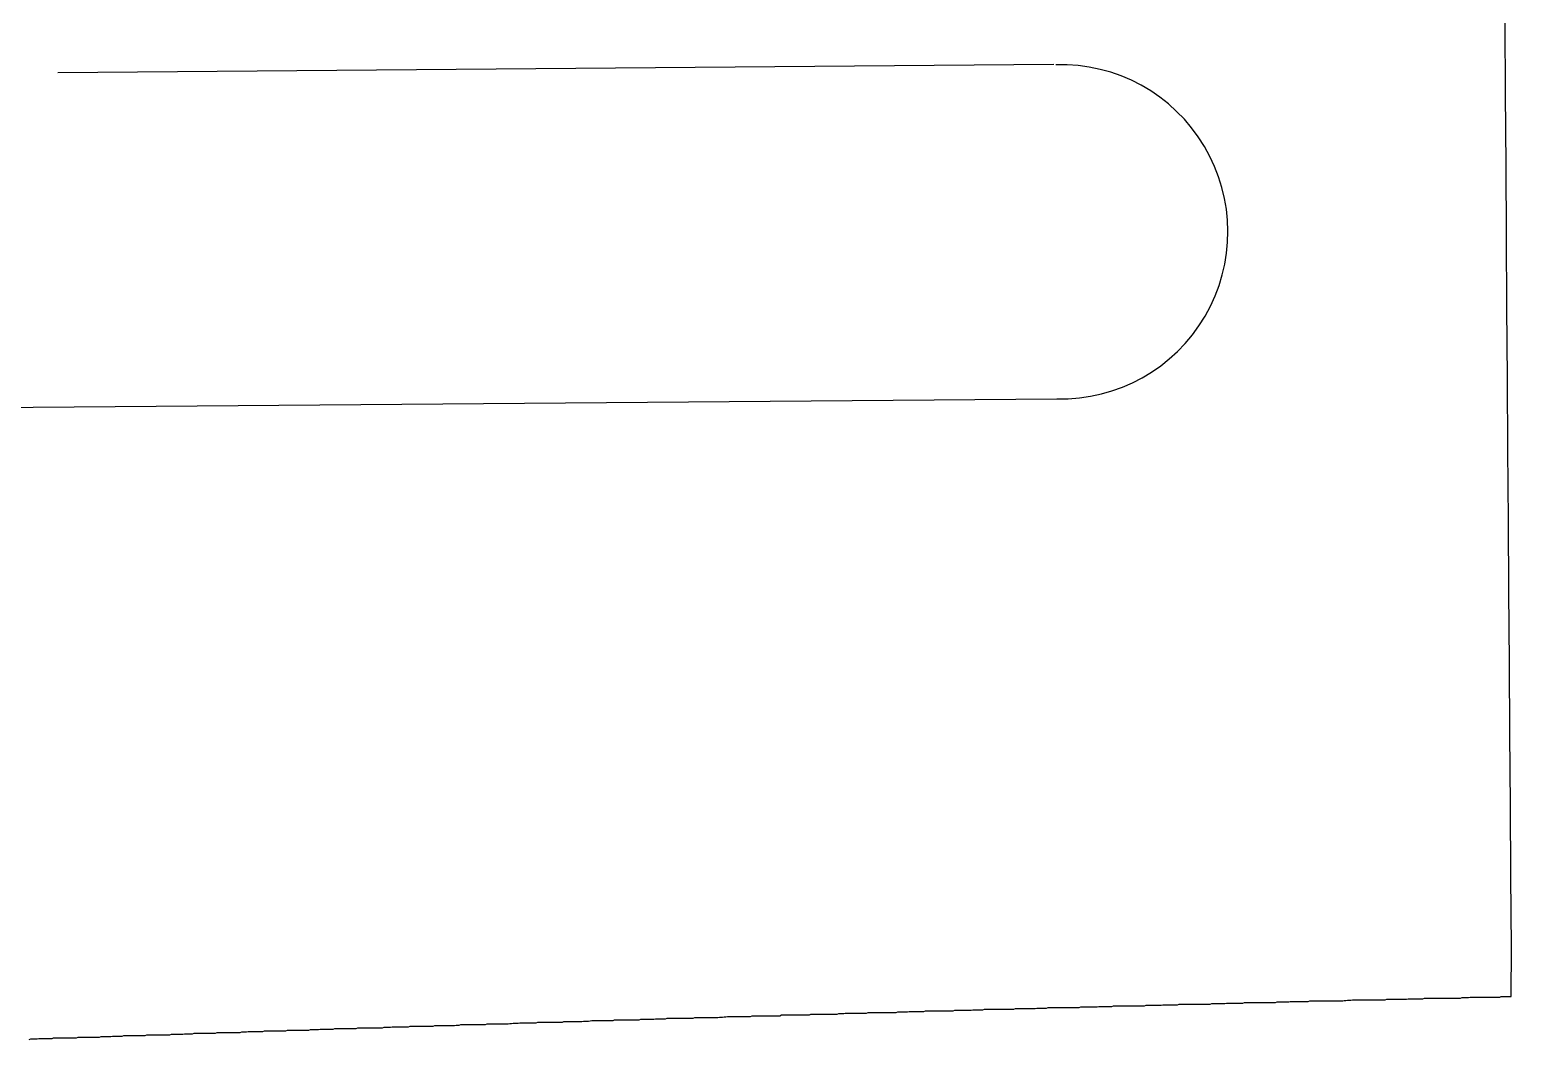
# Model space of a CAD drawing. Header units: millimetres. Extents: x 41 to 1041, y 1148 to 1248.
# Drawn here: x 163.83 to 187.77, y 1162.13 to 1178.44 of the extents above; entities that cross this region are included whole.
import ezdxf

# ---------------------------------------------------------------- set-up
doc = ezdxf.new("R2010")
doc.units = ezdxf.units.MM

msp = doc.modelspace()

# ---------------------------------------------------------------- linework, layer by layer
at = {"color": 3}
msp.add_lwpolyline([(162.386, 1177.727), (150.613, 1177.631, 1.031583), (150.657, 1172.234), (180.427, 1172.474, 1.026919), (180.408, 1177.872)], format="xyb", dxfattribs=at)
msp.add_lwpolyline([(180.379, 1177.874), (164.289, 1177.743)], dxfattribs=at)
msp.add_polyline3d([(163.824, 1162.128, 0), (163.85, 1162.139, 0), (163.876, 1162.139, 0), (163.903, 1162.139, 0), (163.929, 1162.139, 0), (163.956, 1162.139, 0), (163.982, 1162.14, 0), (164.009, 1162.14, 0), (164.035, 1162.14, 0), (164.061, 1162.14, 0), (164.088, 1162.14, 0), (164.114, 1162.14, 0), (164.141, 1162.141, 0), (164.167, 1162.141, 0), (164.194, 1162.141, 0), (164.22, 1162.151, 0), (164.246, 1162.151, 0), (164.273, 1162.152, 0), (164.299, 1162.152, 0), (164.326, 1162.152, 0), (164.352, 1162.152, 0), (164.379, 1162.152, 0), (164.405, 1162.152, 0), (164.431, 1162.153, 0), (164.457, 1162.153, 0), (164.483, 1162.153, 0), (164.51, 1162.153, 0), (164.536, 1162.153, 0), (164.563, 1162.154, 0), (164.589, 1162.154, 0), (164.615, 1162.164, 0), (164.642, 1162.164, 0), (164.668, 1162.164, 0), (164.695, 1162.164, 0), (164.721, 1162.165, 0), (164.748, 1162.165, 0), (164.774, 1162.165, 0), (164.8, 1162.165, 0), (164.827, 1162.165, 0), (164.853, 1162.166, 0), (164.88, 1162.166, 0), (164.906, 1162.166, 0), (164.933, 1162.166, 0), (164.959, 1162.166, 0), (164.985, 1162.176, 0), (165.012, 1162.177, 0), (165.038, 1162.177, 0), (165.065, 1162.177, 0), (165.091, 1162.177, 0), (165.118, 1162.177, 0), (165.144, 1162.177, 0), (165.17, 1162.178, 0), (165.197, 1162.178, 0), (165.223, 1162.178, 0), (165.25, 1162.178, 0), (165.276, 1162.178, 0), (165.303, 1162.179, 0), (165.329, 1162.179, 0), (165.355, 1162.189, 0), (165.382, 1162.189, 0), (165.408, 1162.189, 0), (165.435, 1162.189, 0), (165.461, 1162.19, 0), (165.488, 1162.19, 0), (165.514, 1162.19, 0), (165.54, 1162.19, 0), (165.567, 1162.19, 0), (165.593, 1162.191, 0), (165.62, 1162.191, 0), (165.646, 1162.191, 0), (165.673, 1162.191, 0), (165.699, 1162.191, 0), (165.725, 1162.201, 0), (165.752, 1162.202, 0), (165.778, 1162.202, 0), (165.805, 1162.202, 0), (165.831, 1162.202, 0), (165.858, 1162.202, 0), (165.884, 1162.203, 0), (165.91, 1162.203, 0), (165.937, 1162.203, 0), (165.963, 1162.203, 0), (165.99, 1162.203, 0), (166.016, 1162.203, 0), (166.043, 1162.204, 0), (166.069, 1162.204, 0), (166.095, 1162.204, 0), (166.122, 1162.214, 0), (166.148, 1162.214, 0), (166.175, 1162.215, 0), (166.201, 1162.215, 0), (166.228, 1162.215, 0), (166.254, 1162.215, 0), (166.28, 1162.215, 0), (166.307, 1162.215, 0), (166.333, 1162.216, 0), (166.36, 1162.216, 0), (166.386, 1162.216, 0), (166.413, 1162.216, 0), (166.439, 1162.216, 0), (166.465, 1162.217, 0), (166.492, 1162.227, 0), (166.518, 1162.227, 0), (166.545, 1162.227, 0), (166.571, 1162.227, 0), (166.598, 1162.227, 0), (166.624, 1162.228, 0), (166.65, 1162.228, 0), (166.677, 1162.228, 0), (166.703, 1162.228, 0), (166.73, 1162.228, 0), (166.756, 1162.229, 0), (166.783, 1162.229, 0), (166.809, 1162.229, 0), (166.835, 1162.229, 0), (166.862, 1162.239, 0), (166.888, 1162.239, 0), (166.915, 1162.24, 0), (166.941, 1162.24, 0), (166.968, 1162.24, 0), (166.994, 1162.24, 0), (167.02, 1162.24, 0), (167.047, 1162.24, 0), (167.073, 1162.241, 0), (167.1, 1162.241, 0), (167.126, 1162.241, 0), (167.153, 1162.241, 0), (167.179, 1162.241, 0), (167.205, 1162.242, 0), (167.232, 1162.242, 0), (167.258, 1162.252, 0), (167.285, 1162.252, 0), (167.311, 1162.252, 0), (167.338, 1162.252, 0), (167.364, 1162.253, 0), (167.39, 1162.253, 0), (167.417, 1162.253, 0), (167.443, 1162.253, 0), (167.47, 1162.253, 0), (167.496, 1162.254, 0), (167.523, 1162.254, 0), (167.549, 1162.254, 0), (167.575, 1162.254, 0), (167.602, 1162.254, 0), (167.628, 1162.264, 0), (167.655, 1162.265, 0), (167.681, 1162.265, 0), (167.708, 1162.265, 0), (167.734, 1162.265, 0), (167.76, 1162.265, 0), (167.787, 1162.266, 0), (167.813, 1162.266, 0), (167.84, 1162.266, 0), (167.866, 1162.266, 0), (167.893, 1162.266, 0), (167.919, 1162.266, 0), (167.945, 1162.267, 0), (167.972, 1162.267, 0), (167.998, 1162.277, 0), (168.025, 1162.277, 0), (168.051, 1162.277, 0), (168.078, 1162.278, 0), (168.104, 1162.278, 0), (168.13, 1162.278, 0), (168.157, 1162.278, 0), (168.183, 1162.278, 0), (168.21, 1162.278, 0), (168.236, 1162.279, 0), (168.263, 1162.279, 0), (168.289, 1162.279, 0), (168.315, 1162.279, 0), (168.342, 1162.279, 0), (168.368, 1162.29, 0), (168.395, 1162.29, 0), (168.421, 1162.29, 0), (168.448, 1162.29, 0), (168.474, 1162.29, 0), (168.5, 1162.29, 0), (168.527, 1162.291, 0), (168.553, 1162.291, 0), (168.58, 1162.291, 0), (168.606, 1162.291, 0), (168.633, 1162.291, 0), (168.659, 1162.292, 0), (168.685, 1162.292, 0), (168.712, 1162.292, 0), (168.738, 1162.292, 0), (168.765, 1162.302, 0), (168.791, 1162.302, 0), (168.818, 1162.303, 0), (168.844, 1162.303, 0), (168.87, 1162.303, 0), (168.897, 1162.303, 0), (168.923, 1162.303, 0), (168.95, 1162.303, 0), (168.976, 1162.304, 0), (169.003, 1162.304, 0), (169.029, 1162.304, 0), (169.055, 1162.304, 0), (169.082, 1162.304, 0), (169.108, 1162.305, 0), (169.135, 1162.315, 0), (169.161, 1162.315, 0), (169.188, 1162.315, 0), (169.214, 1162.315, 0), (169.239, 1162.315, 0), (169.266, 1162.316, 0), (169.292, 1162.316, 0), (169.319, 1162.316, 0), (169.345, 1162.316, 0), (169.372, 1162.316, 0), (169.398, 1162.317, 0), (169.424, 1162.317, 0), (169.451, 1162.317, 0), (169.477, 1162.317, 0), (169.504, 1162.317, 0), (169.53, 1162.317, 0), (169.557, 1162.328, 0), (169.583, 1162.328, 0), (169.609, 1162.328, 0), (169.636, 1162.328, 0), (169.662, 1162.328, 0), (169.689, 1162.329, 0), (169.715, 1162.329, 0), (169.742, 1162.329, 0), (169.768, 1162.329, 0), (169.795, 1162.329, 0), (169.821, 1162.329, 0), (169.847, 1162.33, 0), (169.874, 1162.33, 0), (169.9, 1162.33, 0), (169.927, 1162.33, 0), (169.953, 1162.33, 0), (169.98, 1162.341, 0), (170.006, 1162.341, 0), (170.032, 1162.341, 0), (170.059, 1162.341, 0), (170.085, 1162.341, 0), (170.112, 1162.341, 0), (170.138, 1162.342, 0), (170.165, 1162.342, 0), (170.191, 1162.342, 0), (170.217, 1162.342, 0), (170.244, 1162.342, 0), (170.27, 1162.343, 0), (170.297, 1162.343, 0), (170.323, 1162.343, 0), (170.35, 1162.343, 0), (170.376, 1162.353, 0), (170.402, 1162.353, 0), (170.429, 1162.354, 0), (170.455, 1162.354, 0), (170.482, 1162.354, 0), (170.508, 1162.354, 0), (170.535, 1162.354, 0), (170.561, 1162.355, 0), (170.587, 1162.355, 0), (170.614, 1162.355, 0), (170.64, 1162.355, 0), (170.667, 1162.355, 0), (170.693, 1162.355, 0), (170.72, 1162.356, 0), (170.746, 1162.356, 0), (170.772, 1162.356, 0), (170.799, 1162.366, 0), (170.825, 1162.366, 0), (170.852, 1162.366, 0), (170.878, 1162.367, 0), (170.905, 1162.367, 0), (170.931, 1162.367, 0), (170.957, 1162.367, 0), (170.984, 1162.367, 0), (171.01, 1162.368, 0), (171.037, 1162.368, 0), (171.063, 1162.368, 0), (171.09, 1162.368, 0), (171.116, 1162.368, 0), (171.142, 1162.368, 0), (171.169, 1162.369, 0), (171.195, 1162.369, 0), (171.222, 1162.379, 0), (171.248, 1162.379, 0), (171.275, 1162.379, 0), (171.301, 1162.38, 0), (171.327, 1162.38, 0), (171.354, 1162.38, 0), (171.38, 1162.38, 0), (171.407, 1162.38, 0), (171.433, 1162.38, 0), (171.46, 1162.381, 0), (171.486, 1162.381, 0), (171.512, 1162.381, 0), (171.539, 1162.381, 0), (171.565, 1162.381, 0), (171.592, 1162.382, 0), (171.618, 1162.382, 0), (171.645, 1162.392, 0), (171.671, 1162.392, 0), (171.698, 1162.392, 0), (171.724, 1162.392, 0), (171.75, 1162.393, 0), (171.777, 1162.393, 0), (171.803, 1162.393, 0), (171.83, 1162.393, 0), (171.856, 1162.393, 0), (171.883, 1162.394, 0), (171.909, 1162.394, 0), (171.935, 1162.394, 0), (171.962, 1162.394, 0), (171.988, 1162.394, 0), (172.015, 1162.394, 0), (172.041, 1162.405, 0), (172.068, 1162.405, 0), (172.094, 1162.405, 0), (172.12, 1162.405, 0), (172.147, 1162.405, 0), (172.173, 1162.406, 0), (172.2, 1162.406, 0), (172.226, 1162.406, 0), (172.253, 1162.406, 0), (172.279, 1162.406, 0), (172.305, 1162.406, 0), (172.332, 1162.407, 0), (172.358, 1162.407, 0), (172.385, 1162.407, 0), (172.411, 1162.407, 0), (172.438, 1162.407, 0), (172.464, 1162.418, 0), (172.49, 1162.418, 0), (172.517, 1162.418, 0), (172.543, 1162.418, 0), (172.57, 1162.418, 0), (172.596, 1162.418, 0), (172.623, 1162.419, 0), (172.649, 1162.419, 0), (172.675, 1162.419, 0), (172.702, 1162.419, 0), (172.728, 1162.419, 0), (172.755, 1162.419, 0), (172.781, 1162.42, 0), (172.808, 1162.42, 0), (172.834, 1162.42, 0), (172.86, 1162.42, 0), (172.887, 1162.43, 0), (172.913, 1162.431, 0), (172.94, 1162.431, 0), (172.966, 1162.431, 0), (172.993, 1162.431, 0), (173.019, 1162.431, 0), (173.045, 1162.431, 0), (173.072, 1162.432, 0), (173.098, 1162.432, 0), (173.125, 1162.432, 0), (173.151, 1162.432, 0), (173.178, 1162.432, 0), (173.204, 1162.433, 0), (173.23, 1162.433, 0), (173.257, 1162.433, 0), (173.283, 1162.443, 0), (173.31, 1162.443, 0), (173.336, 1162.443, 0), (173.363, 1162.444, 0), (173.389, 1162.444, 0), (173.415, 1162.444, 0), (173.442, 1162.444, 0), (173.468, 1162.444, 0), (173.495, 1162.445, 0), (173.521, 1162.445, 0), (173.548, 1162.445, 0), (173.574, 1162.445, 0), (173.601, 1162.445, 0), (173.627, 1162.445, 0), (173.653, 1162.446, 0), (173.68, 1162.446, 0), (173.706, 1162.456, 0), (173.733, 1162.456, 0), (173.759, 1162.456, 0), (173.786, 1162.457, 0), (173.812, 1162.457, 0), (173.838, 1162.457, 0), (173.865, 1162.457, 0), (173.891, 1162.457, 0), (173.918, 1162.457, 0), (173.944, 1162.458, 0), (173.971, 1162.458, 0), (173.997, 1162.458, 0), (174.023, 1162.458, 0), (174.05, 1162.458, 0), (174.076, 1162.459, 0), (174.103, 1162.459, 0), (174.129, 1162.469, 0), (174.156, 1162.469, 0), (174.182, 1162.469, 0), (174.208, 1162.469, 0), (174.235, 1162.47, 0), (174.261, 1162.47, 0), (174.288, 1162.47, 0), (174.314, 1162.47, 0), (174.341, 1162.47, 0), (174.367, 1162.471, 0), (174.393, 1162.471, 0), (174.42, 1162.471, 0), (174.446, 1162.471, 0), (174.473, 1162.471, 0), (174.499, 1162.471, 0), (174.526, 1162.472, 0), (174.552, 1162.472, 0), (174.577, 1162.482, 0), (174.604, 1162.482, 0), (174.63, 1162.482, 0), (174.657, 1162.482, 0), (174.683, 1162.483, 0), (174.71, 1162.483, 0), (174.736, 1162.483, 0), (174.762, 1162.483, 0), (174.789, 1162.483, 0), (174.815, 1162.484, 0), (174.842, 1162.484, 0), (174.868, 1162.484, 0), (174.895, 1162.484, 0), (174.921, 1162.484, 0), (174.948, 1162.484, 0), (174.974, 1162.485, 0), (175, 1162.485, 0), (175.027, 1162.485, 0), (175.053, 1162.495, 0), (175.08, 1162.495, 0), (175.106, 1162.496, 0), (175.133, 1162.496, 0), (175.159, 1162.496, 0), (175.185, 1162.496, 0), (175.212, 1162.496, 0), (175.238, 1162.496, 0), (175.265, 1162.497, 0), (175.291, 1162.497, 0), (175.318, 1162.497, 0), (175.344, 1162.497, 0), (175.37, 1162.497, 0), (175.397, 1162.498, 0), (175.423, 1162.498, 0), (175.45, 1162.498, 0), (175.476, 1162.498, 0), (175.503, 1162.508, 0), (175.529, 1162.508, 0), (175.555, 1162.509, 0), (175.582, 1162.509, 0), (175.608, 1162.509, 0), (175.635, 1162.509, 0), (175.661, 1162.509, 0), (175.688, 1162.51, 0), (175.714, 1162.51, 0), (175.74, 1162.51, 0), (175.767, 1162.51, 0), (175.793, 1162.51, 0), (175.82, 1162.51, 0), (175.846, 1162.511, 0), (175.873, 1162.511, 0), (175.899, 1162.511, 0), (175.925, 1162.511, 0), (175.952, 1162.511, 0), (175.978, 1162.522, 0), (176.005, 1162.522, 0), (176.031, 1162.522, 0), (176.058, 1162.522, 0), (176.084, 1162.522, 0), (176.111, 1162.522, 0), (176.137, 1162.523, 0), (176.163, 1162.523, 0), (176.19, 1162.523, 0), (176.216, 1162.523, 0), (176.243, 1162.523, 0), (176.269, 1162.524, 0), (176.296, 1162.524, 0), (176.322, 1162.524, 0), (176.348, 1162.524, 0), (176.375, 1162.524, 0), (176.401, 1162.524, 0), (176.428, 1162.525, 0), (176.454, 1162.535, 0), (176.481, 1162.535, 0), (176.507, 1162.535, 0), (176.533, 1162.535, 0), (176.56, 1162.535, 0), (176.586, 1162.536, 0), (176.613, 1162.536, 0), (176.639, 1162.536, 0), (176.666, 1162.536, 0), (176.692, 1162.536, 0), (176.718, 1162.537, 0), (176.745, 1162.537, 0), (176.771, 1162.537, 0), (176.798, 1162.537, 0), (176.824, 1162.537, 0), (176.851, 1162.537, 0), (176.877, 1162.538, 0), (176.903, 1162.548, 0), (176.93, 1162.548, 0), (176.956, 1162.548, 0), (176.983, 1162.548, 0), (177.009, 1162.549, 0), (177.036, 1162.549, 0), (177.062, 1162.549, 0), (177.089, 1162.549, 0), (177.115, 1162.549, 0), (177.141, 1162.549, 0), (177.168, 1162.55, 0), (177.194, 1162.55, 0), (177.221, 1162.55, 0), (177.247, 1162.55, 0), (177.274, 1162.55, 0), (177.3, 1162.551, 0), (177.326, 1162.551, 0), (177.353, 1162.551, 0), (177.379, 1162.561, 0), (177.406, 1162.561, 0), (177.432, 1162.561, 0), (177.459, 1162.562, 0), (177.485, 1162.562, 0), (177.511, 1162.562, 0), (177.538, 1162.562, 0), (177.564, 1162.562, 0), (177.591, 1162.563, 0), (177.617, 1162.563, 0), (177.644, 1162.563, 0), (177.67, 1162.563, 0), (177.696, 1162.563, 0), (177.723, 1162.563, 0), (177.749, 1162.564, 0), (177.776, 1162.564, 0), (177.802, 1162.564, 0), (177.829, 1162.564, 0), (177.855, 1162.574, 0), (177.881, 1162.575, 0), (177.908, 1162.575, 0), (177.934, 1162.575, 0), (177.961, 1162.575, 0), (177.987, 1162.575, 0), (178.014, 1162.575, 0), (178.04, 1162.576, 0), (178.066, 1162.576, 0), (178.093, 1162.576, 0), (178.119, 1162.576, 0), (178.146, 1162.576, 0), (178.172, 1162.577, 0), (178.199, 1162.577, 0), (178.225, 1162.577, 0), (178.252, 1162.577, 0), (178.278, 1162.577, 0), (178.304, 1162.587, 0), (178.331, 1162.588, 0), (178.357, 1162.588, 0), (178.384, 1162.588, 0), (178.41, 1162.588, 0), (178.437, 1162.588, 0), (178.463, 1162.588, 0), (178.489, 1162.589, 0), (178.516, 1162.589, 0), (178.542, 1162.589, 0), (178.569, 1162.589, 0), (178.595, 1162.589, 0), (178.622, 1162.59, 0), (178.648, 1162.59, 0), (178.674, 1162.59, 0), (178.701, 1162.59, 0), (178.727, 1162.59, 0), (178.754, 1162.59, 0), (178.78, 1162.601, 0), (178.807, 1162.601, 0), (178.833, 1162.601, 0), (178.859, 1162.601, 0), (178.886, 1162.601, 0), (178.912, 1162.602, 0), (178.939, 1162.602, 0), (178.965, 1162.602, 0), (178.992, 1162.602, 0), (179.018, 1162.602, 0), (179.044, 1162.602, 0), (179.071, 1162.603, 0), (179.097, 1162.603, 0), (179.124, 1162.603, 0), (179.15, 1162.603, 0), (179.177, 1162.603, 0), (179.203, 1162.604, 0), (179.23, 1162.604, 0), (179.256, 1162.614, 0), (179.282, 1162.614, 0), (179.309, 1162.614, 0), (179.335, 1162.614, 0), (179.362, 1162.615, 0), (179.388, 1162.615, 0), (179.415, 1162.615, 0), (179.441, 1162.615, 0), (179.467, 1162.615, 0), (179.494, 1162.616, 0), (179.52, 1162.616, 0), (179.547, 1162.616, 0), (179.573, 1162.616, 0), (179.6, 1162.616, 0), (179.626, 1162.616, 0), (179.652, 1162.617, 0), (179.679, 1162.617, 0), (179.705, 1162.617, 0), (179.732, 1162.617, 0), (179.758, 1162.627, 0), (179.785, 1162.628, 0), (179.811, 1162.628, 0), (179.837, 1162.628, 0), (179.864, 1162.628, 0), (179.89, 1162.628, 0), (179.917, 1162.628, 0), (179.943, 1162.629, 0), (179.97, 1162.629, 0), (179.996, 1162.629, 0), (180.023, 1162.629, 0), (180.049, 1162.629, 0), (180.075, 1162.629, 0), (180.102, 1162.63, 0), (180.128, 1162.63, 0), (180.155, 1162.63, 0), (180.181, 1162.63, 0), (180.208, 1162.63, 0), (180.234, 1162.631, 0), (180.26, 1162.631, 0), (180.287, 1162.641, 0), (180.313, 1162.641, 0), (180.34, 1162.641, 0), (180.366, 1162.641, 0), (180.393, 1162.642, 0), (180.419, 1162.642, 0), (180.445, 1162.642, 0), (180.472, 1162.642, 0), (180.498, 1162.642, 0), (180.525, 1162.643, 0), (180.551, 1162.643, 0), (180.578, 1162.643, 0), (180.604, 1162.643, 0), (180.63, 1162.643, 0), (180.657, 1162.643, 0), (180.683, 1162.644, 0), (180.71, 1162.644, 0), (180.736, 1162.644, 0), (180.763, 1162.644, 0), (180.789, 1162.644, 0), (180.815, 1162.655, 0), (180.841, 1162.655, 0), (180.867, 1162.655, 0), (180.894, 1162.655, 0), (180.92, 1162.655, 0), (180.947, 1162.655, 0), (180.973, 1162.656, 0), (181, 1162.656, 0), (181.026, 1162.656, 0), (181.052, 1162.656, 0), (181.079, 1162.656, 0), (181.105, 1162.657, 0), (181.132, 1162.657, 0), (181.158, 1162.657, 0), (181.185, 1162.657, 0), (181.211, 1162.657, 0), (181.237, 1162.657, 0), (181.264, 1162.658, 0), (181.29, 1162.658, 0), (181.317, 1162.658, 0), (181.343, 1162.668, 0), (181.37, 1162.668, 0), (181.396, 1162.669, 0), (181.422, 1162.669, 0), (181.449, 1162.669, 0), (181.475, 1162.669, 0), (181.502, 1162.669, 0), (181.528, 1162.669, 0), (181.555, 1162.67, 0), (181.581, 1162.67, 0), (181.608, 1162.67, 0), (181.634, 1162.67, 0), (181.66, 1162.67, 0), (181.687, 1162.671, 0), (181.713, 1162.671, 0), (181.74, 1162.671, 0), (181.766, 1162.671, 0), (181.793, 1162.671, 0), (181.819, 1162.671, 0), (181.845, 1162.672, 0), (181.872, 1162.682, 0), (181.898, 1162.682, 0), (181.925, 1162.682, 0), (181.951, 1162.682, 0), (181.978, 1162.683, 0), (182.004, 1162.683, 0), (182.03, 1162.683, 0), (182.057, 1162.683, 0), (182.083, 1162.683, 0), (182.11, 1162.683, 0), (182.136, 1162.684, 0), (182.163, 1162.684, 0), (182.189, 1162.684, 0), (182.215, 1162.684, 0), (182.242, 1162.684, 0), (182.268, 1162.684, 0), (182.295, 1162.685, 0), (182.321, 1162.685, 0), (182.348, 1162.685, 0), (182.374, 1162.685, 0), (182.401, 1162.695, 0), (182.427, 1162.696, 0), (182.453, 1162.696, 0), (182.48, 1162.696, 0), (182.506, 1162.696, 0), (182.533, 1162.696, 0), (182.559, 1162.696, 0), (182.586, 1162.697, 0), (182.612, 1162.697, 0), (182.638, 1162.697, 0), (182.665, 1162.697, 0), (182.691, 1162.697, 0), (182.718, 1162.698, 0), (182.744, 1162.698, 0), (182.771, 1162.698, 0), (182.797, 1162.698, 0), (182.823, 1162.698, 0), (182.85, 1162.698, 0), (182.876, 1162.699, 0), (182.903, 1162.699, 0), (182.929, 1162.709, 0), (182.956, 1162.709, 0), (182.982, 1162.709, 0), (183.008, 1162.71, 0), (183.035, 1162.71, 0), (183.061, 1162.71, 0), (183.088, 1162.71, 0), (183.114, 1162.71, 0), (183.141, 1162.71, 0), (183.167, 1162.711, 0), (183.194, 1162.711, 0), (183.22, 1162.711, 0), (183.246, 1162.711, 0), (183.273, 1162.711, 0), (183.299, 1162.712, 0), (183.326, 1162.712, 0), (183.352, 1162.712, 0), (183.379, 1162.712, 0), (183.405, 1162.712, 0), (183.431, 1162.712, 0), (183.458, 1162.723, 0), (183.484, 1162.723, 0), (183.511, 1162.723, 0), (183.537, 1162.723, 0), (183.564, 1162.723, 0), (183.59, 1162.724, 0), (183.616, 1162.724, 0), (183.643, 1162.724, 0), (183.669, 1162.724, 0), (183.696, 1162.724, 0), (183.722, 1162.724, 0), (183.749, 1162.725, 0), (183.775, 1162.725, 0), (183.801, 1162.725, 0), (183.828, 1162.725, 0), (183.854, 1162.725, 0), (183.881, 1162.726, 0), (183.907, 1162.726, 0), (183.934, 1162.726, 0), (183.96, 1162.726, 0), (183.987, 1162.736, 0), (184.013, 1162.736, 0), (184.039, 1162.737, 0), (184.066, 1162.737, 0), (184.092, 1162.737, 0), (184.119, 1162.737, 0), (184.145, 1162.737, 0), (184.172, 1162.737, 0), (184.198, 1162.738, 0), (184.224, 1162.738, 0), (184.251, 1162.738, 0), (184.277, 1162.738, 0), (184.304, 1162.738, 0), (184.33, 1162.739, 0), (184.357, 1162.739, 0), (184.383, 1162.739, 0), (184.409, 1162.739, 0), (184.436, 1162.739, 0), (184.462, 1162.739, 0), (184.489, 1162.74, 0), (184.515, 1162.75, 0), (184.542, 1162.75, 0), (184.568, 1162.75, 0), (184.594, 1162.75, 0), (184.621, 1162.751, 0), (184.647, 1162.751, 0), (184.674, 1162.751, 0), (184.7, 1162.751, 0), (184.727, 1162.751, 0), (184.753, 1162.751, 0), (184.78, 1162.752, 0), (184.806, 1162.752, 0), (184.832, 1162.752, 0), (184.859, 1162.752, 0), (184.885, 1162.752, 0), (184.912, 1162.753, 0), (184.938, 1162.753, 0), (184.965, 1162.753, 0), (184.991, 1162.753, 0), (185.017, 1162.753, 0), (185.044, 1162.753, 0), (185.07, 1162.754, 0), (185.097, 1162.754, 0), (185.123, 1162.764, 0), (185.15, 1162.764, 0), (185.176, 1162.764, 0), (185.202, 1162.765, 0), (185.229, 1162.765, 0), (185.255, 1162.765, 0), (185.282, 1162.765, 0), (185.308, 1162.765, 0), (185.335, 1162.765, 0), (185.361, 1162.766, 0), (185.388, 1162.766, 0), (185.414, 1162.766, 0), (185.44, 1162.766, 0), (185.467, 1162.766, 0), (185.493, 1162.767, 0), (185.52, 1162.767, 0), (185.546, 1162.767, 0), (185.573, 1162.767, 0), (185.599, 1162.767, 0), (185.625, 1162.767, 0), (185.652, 1162.768, 0), (185.678, 1162.768, 0), (185.705, 1162.768, 0), (185.731, 1162.768, 0), (185.758, 1162.778, 0), (185.784, 1162.779, 0), (185.81, 1162.779, 0), (185.837, 1162.779, 0), (185.863, 1162.779, 0), (185.89, 1162.779, 0), (185.916, 1162.779, 0), (185.943, 1162.78, 0), (185.969, 1162.78, 0), (185.996, 1162.78, 0), (186.022, 1162.78, 0), (186.048, 1162.78, 0), (186.075, 1162.78, 0), (186.101, 1162.781, 0), (186.128, 1162.781, 0), (186.154, 1162.781, 0), (186.181, 1162.781, 0), (186.207, 1162.781, 0), (186.233, 1162.782, 0), (186.26, 1162.782, 0), (186.286, 1162.782, 0), (186.313, 1162.782, 0), (186.339, 1162.782, 0), (186.366, 1162.792, 0), (186.392, 1162.793, 0), (186.418, 1162.793, 0), (186.445, 1162.793, 0), (186.471, 1162.793, 0), (186.498, 1162.793, 0), (186.524, 1162.794, 0), (186.551, 1162.794, 0), (186.577, 1162.794, 0), (186.604, 1162.794, 0), (186.63, 1162.794, 0), (186.656, 1162.794, 0), (186.683, 1162.795, 0), (186.709, 1162.795, 0), (186.736, 1162.795, 0), (186.762, 1162.795, 0), (186.789, 1162.795, 0), (186.815, 1162.796, 0), (186.841, 1162.796, 0), (186.868, 1162.796, 0), (186.894, 1162.796, 0), (186.921, 1162.796, 0), (186.947, 1162.796, 0), (186.974, 1162.807, 0), (187, 1162.807, 0), (187.026, 1162.807, 0), (187.053, 1162.807, 0), (187.079, 1162.807, 0), (187.106, 1162.808, 0), (187.132, 1162.808, 0), (187.159, 1162.808, 0), (187.185, 1162.808, 0), (187.212, 1162.808, 0), (187.238, 1162.808, 0), (187.264, 1162.809, 0), (187.291, 1162.809, 0), (187.317, 1162.809, 0), (187.344, 1162.809, 0), (187.37, 1162.809, 0), (187.397, 1162.81, 0), (187.423, 1162.81, 0), (187.449, 1162.81, 0), (187.476, 1162.81, 0), (187.502, 1162.81, 0), (187.529, 1162.81, 0), (187.555, 1162.811, 0), (187.582, 1162.811, 0), (187.607, 1162.821, 0), (187.633, 1162.821, 0), (187.66, 1162.821, 0), (187.686, 1162.822, 0), (187.713, 1162.822, 0), (187.739, 1162.822, 0), (187.766, 1162.822, 0), (187.769, 1163.612, 0), (187.761, 1164.762, 0), (187.753, 1165.912, 0), (187.746, 1167.062, 0), (187.738, 1168.212, 0), (187.73, 1169.362, 0), (187.722, 1170.512, 0), (187.714, 1171.652, 0), (187.706, 1172.802, 0), (187.698, 1173.952, 0), (187.691, 1175.102, 0), (187.683, 1176.252, 0), (187.675, 1177.402, 0), (187.667, 1178.542, 0)], dxfattribs=at)

doc.saveas('drawing.dxf')
